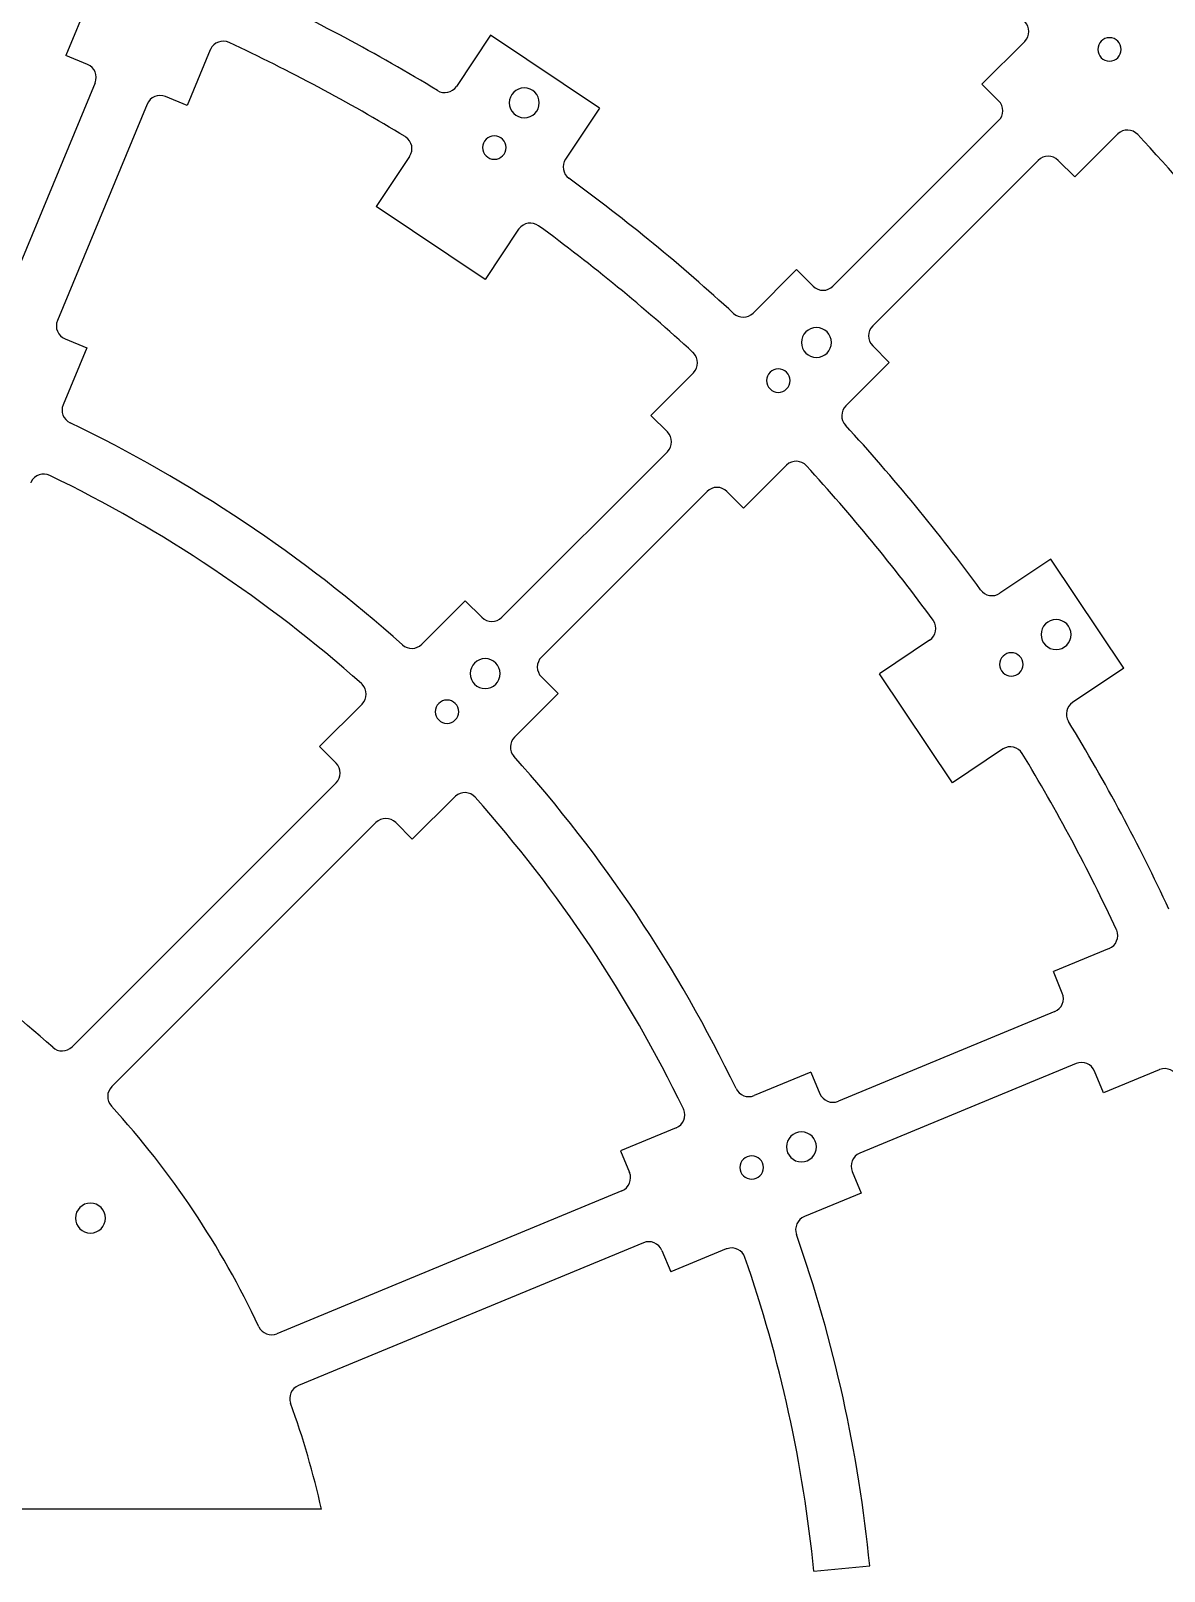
# Model space of a CAD drawing. Header units: millimetres. Extents: x -62 to 273, y 1 to 296.
# Drawn here: x 29 to 149.9, y 0.8 to 165.3 of the extents above; entities that cross this region are included whole.
import ezdxf

# ---------------------------------------------------------------- set-up
doc = ezdxf.new("R2010")
doc.units = ezdxf.units.MM
doc.header["$MEASUREMENT"] = 0

# ---------------------------------------------------------------- blocks, each defined once
blk = doc.blocks.new('block 26')
at = {"color": 7, "lineweight": 25, "true_color": 0xffffff}
blk.add_open_spline([(142.86, 163.27), (142.86, 163.96), (143.42, 164.52), (144.11, 164.52), (144.81, 164.52), (145.36, 163.96), (145.36, 163.27), (145.36, 162.58), (144.81, 162.02), (144.11, 162.02), (143.42, 162.02), (142.86, 162.58), (142.86, 163.27), (142.86, 163.27), (142.86, 163.27), (142.86, 163.27)], degree=3, knots=[0, 0, 0, 0, 1, 1, 1, 2, 2, 2, 3, 3, 3, 4, 4, 4, 5, 5, 5, 5], dxfattribs=at)
blk = doc.blocks.new('block 40')
at = {"color": 7, "lineweight": 25, "true_color": 0xffffff}
blk.add_open_spline([(132.38, 97.61), (132.38, 98.3), (132.94, 98.86), (133.63, 98.86), (134.32, 98.86), (134.88, 98.3), (134.88, 97.61), (134.88, 96.92), (134.32, 96.36), (133.63, 96.36), (132.94, 96.36), (132.38, 96.92), (132.38, 97.61), (132.38, 97.61), (132.38, 97.61), (132.38, 97.61)], degree=3, knots=[0, 0, 0, 0, 1, 1, 1, 2, 2, 2, 3, 3, 3, 4, 4, 4, 5, 5, 5, 5], dxfattribs=at)
blk = doc.blocks.new('block 41')
at = {"color": 7, "lineweight": 25, "true_color": 0xffffff}
blk.add_open_spline([(136.81, 100.8), (136.81, 101.69), (137.53, 102.4), (138.41, 102.4), (139.3, 102.4), (140.01, 101.69), (140.01, 100.8), (140.01, 99.92), (139.3, 99.2), (138.41, 99.2), (137.53, 99.2), (136.81, 99.92), (136.81, 100.8), (136.81, 100.8), (136.81, 100.8), (136.81, 100.8)], degree=3, knots=[0, 0, 0, 0, 1, 1, 1, 2, 2, 2, 3, 3, 3, 4, 4, 4, 5, 5, 5, 5], dxfattribs=at)
blk = doc.blocks.new('block 42')
at = {"color": 7, "lineweight": 25, "true_color": 0xffffff}
blk.add_open_spline([(107.51, 127.91), (107.51, 128.61), (108.07, 129.16), (108.76, 129.16), (109.45, 129.16), (110.01, 128.61), (110.01, 127.91), (110.01, 127.22), (109.45, 126.66), (108.76, 126.66), (108.07, 126.66), (107.51, 127.22), (107.51, 127.91), (107.51, 127.91), (107.51, 127.91), (107.51, 127.91)], degree=3, knots=[0, 0, 0, 0, 1, 1, 1, 2, 2, 2, 3, 3, 3, 4, 4, 4, 5, 5, 5, 5], dxfattribs=at)
blk = doc.blocks.new('block 43')
at = {"color": 7, "lineweight": 25, "true_color": 0xffffff}
blk.add_open_spline([(111.23, 131.98), (111.23, 132.86), (111.94, 133.58), (112.83, 133.58), (113.71, 133.58), (114.43, 132.86), (114.43, 131.98), (114.43, 131.1), (113.71, 130.38), (112.83, 130.38), (111.94, 130.38), (111.23, 131.1), (111.23, 131.98), (111.23, 131.98), (111.23, 131.98), (111.23, 131.98)], degree=3, knots=[0, 0, 0, 0, 1, 1, 1, 2, 2, 2, 3, 3, 3, 4, 4, 4, 5, 5, 5, 5], dxfattribs=at)
blk = doc.blocks.new('block 44')
at = {"color": 7, "lineweight": 25, "true_color": 0xffffff}
blk.add_open_spline([(77.2, 152.79), (77.2, 153.48), (77.76, 154.04), (78.45, 154.04), (79.14, 154.04), (79.7, 153.48), (79.7, 152.79), (79.7, 152.1), (79.14, 151.54), (78.45, 151.54), (77.76, 151.54), (77.2, 152.1), (77.2, 152.79), (77.2, 152.79), (77.2, 152.79), (77.2, 152.79)], degree=3, knots=[0, 0, 0, 0, 1, 1, 1, 2, 2, 2, 3, 3, 3, 4, 4, 4, 5, 5, 5, 5], dxfattribs=at)
blk = doc.blocks.new('block 45')
at = {"color": 7, "lineweight": 25, "true_color": 0xffffff}
blk.add_open_spline([(80.05, 157.57), (80.05, 158.45), (80.76, 159.17), (81.65, 159.17), (82.53, 159.17), (83.25, 158.45), (83.25, 157.57), (83.25, 156.68), (82.53, 155.97), (81.65, 155.97), (80.76, 155.97), (80.05, 156.68), (80.05, 157.57), (80.05, 157.57), (80.05, 157.57), (80.05, 157.57)], degree=3, knots=[0, 0, 0, 0, 1, 1, 1, 2, 2, 2, 3, 3, 3, 4, 4, 4, 5, 5, 5, 5], dxfattribs=at)
blk = doc.blocks.new('block 52')
at = {"color": 7, "lineweight": 25, "true_color": 0xffffff}
blk.add_open_spline([(75.87, 96.63), (75.87, 97.51), (76.59, 98.23), (77.47, 98.23), (78.35, 98.23), (79.07, 97.51), (79.07, 96.63), (79.07, 95.74), (78.35, 95.03), (77.47, 95.03), (76.59, 95.03), (75.87, 95.74), (75.87, 96.63), (75.87, 96.63), (75.87, 96.63), (75.87, 96.63)], degree=3, knots=[0, 0, 0, 0, 1, 1, 1, 2, 2, 2, 3, 3, 3, 4, 4, 4, 5, 5, 5, 5], dxfattribs=at)
blk = doc.blocks.new('block 53')
at = {"color": 7, "lineweight": 25, "true_color": 0xffffff}
blk.add_open_spline([(72.15, 92.56), (72.15, 93.25), (72.71, 93.81), (73.4, 93.81), (74.09, 93.81), (74.65, 93.25), (74.65, 92.56), (74.65, 91.87), (74.09, 91.31), (73.4, 91.31), (72.71, 91.31), (72.15, 91.87), (72.15, 92.56), (72.15, 92.56), (72.15, 92.56), (72.15, 92.56)], degree=3, knots=[0, 0, 0, 0, 1, 1, 1, 2, 2, 2, 3, 3, 3, 4, 4, 4, 5, 5, 5, 5], dxfattribs=at)
blk = doc.blocks.new('block 54')
at = {"color": 7, "lineweight": 25, "true_color": 0xffffff}
blk.add_open_spline([(109.63, 46.1), (109.63, 46.98), (110.35, 47.7), (111.23, 47.7), (112.12, 47.7), (112.83, 46.98), (112.83, 46.1), (112.83, 45.21), (112.12, 44.5), (111.23, 44.5), (110.35, 44.5), (109.63, 45.21), (109.63, 46.1), (109.63, 46.1), (109.63, 46.1), (109.63, 46.1)], degree=3, knots=[0, 0, 0, 0, 1, 1, 1, 2, 2, 2, 3, 3, 3, 4, 4, 4, 5, 5, 5, 5], dxfattribs=at)
blk = doc.blocks.new('block 55')
at = {"color": 7, "lineweight": 25, "true_color": 0xffffff}
blk.add_open_spline([(104.67, 43.9), (104.67, 44.59), (105.23, 45.15), (105.92, 45.15), (106.61, 45.15), (107.17, 44.59), (107.17, 43.9), (107.17, 43.21), (106.61, 42.65), (105.92, 42.65), (105.23, 42.65), (104.67, 43.21), (104.67, 43.9), (104.67, 43.9), (104.67, 43.9), (104.67, 43.9)], degree=3, knots=[0, 0, 0, 0, 1, 1, 1, 2, 2, 2, 3, 3, 3, 4, 4, 4, 5, 5, 5, 5], dxfattribs=at)
blk = doc.blocks.new('block 58')
at = {"color": 7, "lineweight": 25, "true_color": 0xffffff}
blk.add_open_spline([(33.74, 38.49), (33.74, 39.38), (34.45, 40.09), (35.34, 40.09), (36.22, 40.09), (36.94, 39.38), (36.94, 38.49), (36.94, 37.61), (36.22, 36.89), (35.34, 36.89), (34.45, 36.89), (33.74, 37.61), (33.74, 38.49), (33.74, 38.49), (33.74, 38.49), (33.74, 38.49)], degree=3, knots=[0, 0, 0, 0, 1, 1, 1, 2, 2, 2, 3, 3, 3, 4, 4, 4, 5, 5, 5, 5], dxfattribs=at)
blk = doc.blocks.new('block 92')
at = {"color": 7, "lineweight": 25, "true_color": 0xffffff}
blk.add_lwpolyline([(35.84, 159.71), (26.27, 136.62)], dxfattribs=at)
blk = doc.blocks.new('block 93')
at = {"color": 7, "lineweight": 25, "true_color": 0xffffff}
blk.add_lwpolyline([(35.03, 161.67), (32.72, 162.63)], dxfattribs=at)
blk = doc.blocks.new('block 94')
at = {"color": 7, "lineweight": 25, "true_color": 0xffffff}
blk.add_lwpolyline([(35.18, 168.58), (32.72, 162.63)], dxfattribs=at)
blk = doc.blocks.new('block 122')
at = {"color": 7, "lineweight": 25, "true_color": 0xffffff}
blk.add_lwpolyline([(78.05, 164.78), (74.41, 159.33)], dxfattribs=at)
blk = doc.blocks.new('block 123')
at = {"color": 7, "lineweight": 25, "true_color": 0xffffff}
blk.add_lwpolyline([(89.69, 157.01), (78.05, 164.78)], dxfattribs=at)
blk = doc.blocks.new('block 124')
at = {"color": 7, "lineweight": 25, "true_color": 0xffffff}
blk.add_lwpolyline([(89.69, 157.01), (86.05, 151.56)], dxfattribs=at)
blk = doc.blocks.new('block 125')
at = {"color": 7, "lineweight": 25, "true_color": 0xffffff}
blk.add_lwpolyline([(110.7, 139.76), (106.07, 135.12)], dxfattribs=at)
blk = doc.blocks.new('block 126')
at = {"color": 7, "lineweight": 25, "true_color": 0xffffff}
blk.add_lwpolyline([(112.47, 137.99), (110.7, 139.76)], dxfattribs=at)
blk = doc.blocks.new('block 127')
at = {"color": 7, "lineweight": 25, "true_color": 0xffffff}
blk.add_lwpolyline([(132.27, 155.67), (114.59, 137.99)], dxfattribs=at)
blk = doc.blocks.new('block 128')
at = {"color": 7, "lineweight": 25, "true_color": 0xffffff}
blk.add_lwpolyline([(132.27, 157.79), (130.5, 159.56)], dxfattribs=at)
blk = doc.blocks.new('block 129')
at = {"color": 7, "lineweight": 25, "true_color": 0xffffff}
blk.add_lwpolyline([(130.5, 159.56), (135.06, 164.12)], dxfattribs=at)
blk = doc.blocks.new('block 137')
at = {"color": 7, "lineweight": 25, "true_color": 0xffffff}
blk.add_lwpolyline([(34.94, 131.4), (32.42, 125.33)], dxfattribs=at)
blk = doc.blocks.new('block 138')
at = {"color": 7, "lineweight": 25, "true_color": 0xffffff}
blk.add_lwpolyline([(75.35, 104.4), (70.7, 99.76)], dxfattribs=at)
blk = doc.blocks.new('block 139')
at = {"color": 7, "lineweight": 25, "true_color": 0xffffff}
blk.add_lwpolyline([(75.35, 104.4), (77.12, 102.64)], dxfattribs=at)
blk = doc.blocks.new('block 140')
at = {"color": 7, "lineweight": 25, "true_color": 0xffffff}
blk.add_lwpolyline([(96.92, 120.31), (79.24, 102.64)], dxfattribs=at)
blk = doc.blocks.new('block 141')
at = {"color": 7, "lineweight": 25, "true_color": 0xffffff}
blk.add_lwpolyline([(96.92, 122.43), (95.15, 124.2)], dxfattribs=at)
blk = doc.blocks.new('block 142')
at = {"color": 7, "lineweight": 25, "true_color": 0xffffff}
blk.add_lwpolyline([(99.7, 128.75), (95.15, 124.2)], dxfattribs=at)
blk = doc.blocks.new('block 143')
at = {"color": 7, "lineweight": 25, "true_color": 0xffffff}
blk.add_lwpolyline([(81.04, 144.07), (77.47, 138.71)], dxfattribs=at)
blk = doc.blocks.new('block 144')
at = {"color": 7, "lineweight": 25, "true_color": 0xffffff}
blk.add_lwpolyline([(77.47, 138.71), (65.83, 146.49)], dxfattribs=at)
blk = doc.blocks.new('block 145')
at = {"color": 7, "lineweight": 25, "true_color": 0xffffff}
blk.add_lwpolyline([(69.4, 151.84), (65.83, 146.49)], dxfattribs=at)
blk = doc.blocks.new('block 146')
at = {"color": 7, "lineweight": 25, "true_color": 0xffffff}
blk.add_lwpolyline([(48.12, 163.22), (45.65, 157.27)], dxfattribs=at)
blk = doc.blocks.new('block 147')
at = {"color": 7, "lineweight": 25, "true_color": 0xffffff}
blk.add_lwpolyline([(45.65, 157.27), (43.34, 158.23)], dxfattribs=at)
blk = doc.blocks.new('block 148')
at = {"color": 7, "lineweight": 25, "true_color": 0xffffff}
blk.add_lwpolyline([(41.38, 157.42), (31.82, 134.32)], dxfattribs=at)
blk = doc.blocks.new('block 149')
at = {"color": 7, "lineweight": 25, "true_color": 0xffffff}
blk.add_lwpolyline([(32.63, 132.36), (34.94, 131.4)], dxfattribs=at)
blk = doc.blocks.new('block 150')
at = {"color": 7, "lineweight": 25, "true_color": 0xffffff}
blk.add_lwpolyline([(85.25, 94.5), (80.6, 89.86)], dxfattribs=at)
blk = doc.blocks.new('block 151')
at = {"color": 7, "lineweight": 25, "true_color": 0xffffff}
blk.add_lwpolyline([(112.25, 54.09), (106.18, 51.58)], dxfattribs=at)
blk = doc.blocks.new('block 152')
at = {"color": 7, "lineweight": 25, "true_color": 0xffffff}
blk.add_lwpolyline([(112.25, 54.09), (113.21, 51.78)], dxfattribs=at)
blk = doc.blocks.new('block 153')
at = {"color": 7, "lineweight": 25, "true_color": 0xffffff}
blk.add_lwpolyline([(138.26, 60.54), (115.17, 50.97)], dxfattribs=at)
blk = doc.blocks.new('block 154')
at = {"color": 7, "lineweight": 25, "true_color": 0xffffff}
blk.add_lwpolyline([(139.07, 62.5), (138.12, 64.81)], dxfattribs=at)
blk = doc.blocks.new('block 155')
at = {"color": 7, "lineweight": 25, "true_color": 0xffffff}
blk.add_lwpolyline([(144.07, 67.27), (138.12, 64.81)], dxfattribs=at)
blk = doc.blocks.new('block 156')
at = {"color": 7, "lineweight": 25, "true_color": 0xffffff}
blk.add_lwpolyline([(132.69, 88.56), (127.34, 84.98)], dxfattribs=at)
blk = doc.blocks.new('block 157')
at = {"color": 7, "lineweight": 25, "true_color": 0xffffff}
blk.add_lwpolyline([(127.34, 84.98), (119.56, 96.62)], dxfattribs=at)
blk = doc.blocks.new('block 158')
at = {"color": 7, "lineweight": 25, "true_color": 0xffffff}
blk.add_lwpolyline([(124.91, 100.2), (119.56, 96.62)], dxfattribs=at)
blk = doc.blocks.new('block 159')
at = {"color": 7, "lineweight": 25, "true_color": 0xffffff}
blk.add_lwpolyline([(109.6, 118.85), (105.05, 114.3)], dxfattribs=at)
blk = doc.blocks.new('block 160')
at = {"color": 7, "lineweight": 25, "true_color": 0xffffff}
blk.add_lwpolyline([(105.05, 114.3), (103.28, 116.07)], dxfattribs=at)
blk = doc.blocks.new('block 161')
at = {"color": 7, "lineweight": 25, "true_color": 0xffffff}
blk.add_lwpolyline([(101.16, 116.07), (83.48, 98.39)], dxfattribs=at)
blk = doc.blocks.new('block 162')
at = {"color": 7, "lineweight": 25, "true_color": 0xffffff}
blk.add_lwpolyline([(83.48, 96.27), (85.25, 94.5)], dxfattribs=at)
blk = doc.blocks.new('block 163')
at = {"color": 7, "lineweight": 25, "true_color": 0xffffff}
blk.add_lwpolyline([(120.6, 129.86), (115.97, 125.22)], dxfattribs=at)
blk = doc.blocks.new('block 164')
at = {"color": 7, "lineweight": 25, "true_color": 0xffffff}
blk.add_lwpolyline([(137.85, 108.84), (132.4, 105.2)], dxfattribs=at)
blk = doc.blocks.new('block 165')
at = {"color": 7, "lineweight": 25, "true_color": 0xffffff}
blk.add_lwpolyline([(145.63, 97.2), (137.85, 108.84)], dxfattribs=at)
blk = doc.blocks.new('block 166')
at = {"color": 7, "lineweight": 25, "true_color": 0xffffff}
blk.add_lwpolyline([(145.63, 97.2), (140.18, 93.56)], dxfattribs=at)
blk = doc.blocks.new('block 175')
at = {"color": 7, "lineweight": 25, "true_color": 0xffffff}
blk.add_lwpolyline([(140.4, 149.66), (144.96, 154.22)], dxfattribs=at)
blk = doc.blocks.new('block 176')
at = {"color": 7, "lineweight": 25, "true_color": 0xffffff}
blk.add_lwpolyline([(140.4, 149.66), (138.63, 151.43)], dxfattribs=at)
blk = doc.blocks.new('block 177')
at = {"color": 7, "lineweight": 25, "true_color": 0xffffff}
blk.add_lwpolyline([(136.51, 151.43), (118.84, 133.75)], dxfattribs=at)
blk = doc.blocks.new('block 178')
at = {"color": 7, "lineweight": 25, "true_color": 0xffffff}
blk.add_lwpolyline([(120.6, 129.86), (118.84, 131.63)], dxfattribs=at)
blk = doc.blocks.new('block 195')
at = {"color": 7, "lineweight": 25, "true_color": 0xffffff}
blk.add_lwpolyline([(65.8, 80.72), (37.62, 52.53)], dxfattribs=at)
blk = doc.blocks.new('block 196')
at = {"color": 7, "lineweight": 25, "true_color": 0xffffff}
blk.add_lwpolyline([(92.07, 41.41), (55.25, 26.15)], dxfattribs=at)
blk = doc.blocks.new('block 197')
at = {"color": 7, "lineweight": 25, "true_color": 0xffffff}
blk.add_lwpolyline([(91.92, 45.68), (92.88, 43.37)], dxfattribs=at)
blk = doc.blocks.new('block 198')
at = {"color": 7, "lineweight": 25, "true_color": 0xffffff}
blk.add_lwpolyline([(97.85, 48.13), (91.92, 45.68)], dxfattribs=at)
blk = doc.blocks.new('block 199')
at = {"color": 7, "lineweight": 25, "true_color": 0xffffff}
blk.add_lwpolyline([(74.23, 83.48), (69.69, 78.95)], dxfattribs=at)
blk = doc.blocks.new('block 201')
at = {"color": 7, "lineweight": 25, "true_color": 0xffffff}
blk.add_lwpolyline([(61.56, 84.96), (33.38, 56.78)], dxfattribs=at)
blk = doc.blocks.new('block 202')
at = {"color": 7, "lineweight": 25, "true_color": 0xffffff}
blk.add_lwpolyline([(59.79, 88.85), (61.56, 87.08)], dxfattribs=at)
blk = doc.blocks.new('block 203')
at = {"color": 7, "lineweight": 25, "true_color": 0xffffff}
blk.add_lwpolyline([(64.33, 93.38), (59.79, 88.85)], dxfattribs=at)
blk = doc.blocks.new('block 285')
at = {"color": 7, "lineweight": 25, "true_color": 0xffffff}
blk.add_lwpolyline([(149.42, 54.34), (143.48, 51.88)], dxfattribs=at)
blk = doc.blocks.new('block 286')
at = {"color": 7, "lineweight": 25, "true_color": 0xffffff}
blk.add_lwpolyline([(143.48, 51.88), (142.52, 54.18)], dxfattribs=at)
blk = doc.blocks.new('block 287')
at = {"color": 7, "lineweight": 25, "true_color": 0xffffff}
blk.add_lwpolyline([(140.56, 55), (117.46, 45.43)], dxfattribs=at)
blk = doc.blocks.new('block 288')
at = {"color": 7, "lineweight": 25, "true_color": 0xffffff}
blk.add_lwpolyline([(116.65, 43.47), (117.61, 41.16)], dxfattribs=at)
blk = doc.blocks.new('block 289')
at = {"color": 7, "lineweight": 25, "true_color": 0xffffff}
blk.add_lwpolyline([(117.61, 41.16), (111.54, 38.65)], dxfattribs=at)
blk = doc.blocks.new('block 290')
at = {"color": 7, "lineweight": 25, "true_color": 0xffffff}
blk.add_lwpolyline([(112.55, 0.8), (118.52, 1.38)], dxfattribs=at)
blk = doc.blocks.new('block 291')
at = {"color": 7, "lineweight": 25, "true_color": 0xffffff}
blk.add_lwpolyline([(103.21, 35.2), (97.28, 32.74)], dxfattribs=at)
blk = doc.blocks.new('block 292')
at = {"color": 7, "lineweight": 25, "true_color": 0xffffff}
blk.add_lwpolyline([(94.36, 35.86), (57.54, 20.61)], dxfattribs=at)
blk = doc.blocks.new('block 293')
at = {"color": 7, "lineweight": 25, "true_color": 0xffffff}
blk.add_lwpolyline([(60, 7.42), (23.57, 7.42)], dxfattribs=at)
blk = doc.blocks.new('block 294')
at = {"color": 7, "lineweight": 25, "true_color": 0xffffff}
blk.add_lwpolyline([(96.32, 35.05), (97.28, 32.74)], dxfattribs=at)
blk = doc.blocks.new('block 295')
at = {"color": 7, "lineweight": 25, "true_color": 0xffffff}
blk.add_lwpolyline([(67.92, 80.72), (69.69, 78.95)], dxfattribs=at)
blk = doc.blocks.new('block 330')
at = {"color": 7, "lineweight": 25, "true_color": 0xffffff}
blk.add_open_spline([(35.84, 159.71), (36.16, 160.48), (35.79, 161.36), (35.03, 161.67)], degree=3, dxfattribs=at)
blk = doc.blocks.new('block 360')
at = {"color": 7, "lineweight": 25, "true_color": 0xffffff}
blk.add_open_spline([(72.38, 158.89), (65.9, 162.83), (59.2, 166.41), (52.32, 169.61)], degree=3, dxfattribs=at)
blk = doc.blocks.new('block 361')
at = {"color": 7, "lineweight": 25, "true_color": 0xffffff}
blk.add_open_spline([(72.38, 158.89), (73.07, 158.47), (73.96, 158.66), (74.41, 159.33)], degree=3, dxfattribs=at)
blk = doc.blocks.new('block 362')
at = {"color": 7, "lineweight": 25, "true_color": 0xffffff}
blk.add_open_spline([(86.05, 151.56), (85.6, 150.89), (85.76, 149.98), (86.41, 149.51)], degree=3, dxfattribs=at)
blk = doc.blocks.new('block 363')
at = {"color": 7, "lineweight": 25, "true_color": 0xffffff}
blk.add_open_spline([(103.99, 135.08), (98.41, 140.22), (92.54, 145.03), (86.41, 149.51)], degree=3, dxfattribs=at)
blk = doc.blocks.new('block 364')
at = {"color": 7, "lineweight": 25, "true_color": 0xffffff}
blk.add_open_spline([(103.99, 135.08), (104.59, 134.54), (105.5, 134.56), (106.07, 135.12)], degree=3, dxfattribs=at)
blk = doc.blocks.new('block 365')
at = {"color": 7, "lineweight": 25, "true_color": 0xffffff}
blk.add_open_spline([(112.47, 137.99), (113.06, 137.41), (114.01, 137.41), (114.59, 137.99)], degree=3, dxfattribs=at)
blk = doc.blocks.new('block 366')
at = {"color": 7, "lineweight": 25, "true_color": 0xffffff}
blk.add_open_spline([(132.27, 155.67), (132.86, 156.25), (132.86, 157.2), (132.27, 157.79)], degree=3, dxfattribs=at)
blk = doc.blocks.new('block 367')
at = {"color": 7, "lineweight": 25, "true_color": 0xffffff}
blk.add_open_spline([(135.06, 164.12), (135.65, 164.7), (135.65, 165.65), (135.06, 166.24), (135.05, 166.25), (135.04, 166.26), (135.03, 166.28)], degree=3, knots=[0, 0, 0, 0, 1, 1, 1, 2, 2, 2, 2], dxfattribs=at)
blk = doc.blocks.new('block 375')
at = {"color": 7, "lineweight": 25, "true_color": 0xffffff}
blk.add_open_spline([(32.42, 125.33), (32.12, 124.6), (32.44, 123.75), (33.16, 123.41)], degree=3, dxfattribs=at)
blk = doc.blocks.new('block 376')
at = {"color": 7, "lineweight": 25, "true_color": 0xffffff}
blk.add_open_spline([(68.64, 99.7), (57.99, 109.23), (46.04, 117.21), (33.16, 123.41)], degree=3, dxfattribs=at)
blk = doc.blocks.new('block 377')
at = {"color": 7, "lineweight": 25, "true_color": 0xffffff}
blk.add_open_spline([(68.64, 99.7), (69.23, 99.17), (70.14, 99.19), (70.7, 99.76)], degree=3, dxfattribs=at)
blk = doc.blocks.new('block 378')
at = {"color": 7, "lineweight": 25, "true_color": 0xffffff}
blk.add_open_spline([(77.12, 102.64), (77.7, 102.05), (78.65, 102.05), (79.24, 102.64)], degree=3, dxfattribs=at)
blk = doc.blocks.new('block 379')
at = {"color": 7, "lineweight": 25, "true_color": 0xffffff}
blk.add_open_spline([(96.92, 120.31), (97.5, 120.9), (97.5, 121.85), (96.92, 122.43)], degree=3, dxfattribs=at)
blk = doc.blocks.new('block 380')
at = {"color": 7, "lineweight": 25, "true_color": 0xffffff}
blk.add_open_spline([(99.7, 128.75), (100.29, 129.34), (100.29, 130.29), (99.7, 130.88), (99.68, 130.89), (99.67, 130.91), (99.65, 130.92)], degree=3, knots=[0, 0, 0, 0, 1, 1, 1, 2, 2, 2, 2], dxfattribs=at)
blk = doc.blocks.new('block 381')
at = {"color": 7, "lineweight": 25, "true_color": 0xffffff}
blk.add_open_spline([(99.65, 130.92), (94.41, 135.72), (88.91, 140.24), (83.18, 144.44)], degree=3, dxfattribs=at)
blk = doc.blocks.new('block 382')
at = {"color": 7, "lineweight": 25, "true_color": 0xffffff}
blk.add_open_spline([(83.18, 144.44), (82.51, 144.93), (81.57, 144.79), (81.08, 144.12), (81.07, 144.1), (81.06, 144.08), (81.04, 144.07)], degree=3, knots=[0, 0, 0, 0, 1, 1, 1, 2, 2, 2, 2], dxfattribs=at)
blk = doc.blocks.new('block 383')
at = {"color": 7, "lineweight": 25, "true_color": 0xffffff}
blk.add_open_spline([(69.4, 151.84), (69.86, 152.53), (69.68, 153.46), (68.99, 153.92), (68.97, 153.94), (68.95, 153.95), (68.93, 153.96)], degree=3, knots=[0, 0, 0, 0, 1, 1, 1, 2, 2, 2, 2], dxfattribs=at)
blk = doc.blocks.new('block 384')
at = {"color": 7, "lineweight": 25, "true_color": 0xffffff}
blk.add_open_spline([(68.93, 153.96), (62.86, 157.65), (56.58, 161), (50.14, 164.01)], degree=3, dxfattribs=at)
blk = doc.blocks.new('block 385')
at = {"color": 7, "lineweight": 25, "true_color": 0xffffff}
blk.add_open_spline([(50.14, 164.01), (49.39, 164.36), (48.49, 164.03), (48.14, 163.28), (48.13, 163.26), (48.13, 163.24), (48.12, 163.22)], degree=3, knots=[0, 0, 0, 0, 1, 1, 1, 2, 2, 2, 2], dxfattribs=at)
blk = doc.blocks.new('block 386')
at = {"color": 7, "lineweight": 25, "true_color": 0xffffff}
blk.add_open_spline([(43.34, 158.23), (42.58, 158.55), (41.7, 158.18), (41.38, 157.42)], degree=3, dxfattribs=at)
blk = doc.blocks.new('block 387')
at = {"color": 7, "lineweight": 25, "true_color": 0xffffff}
blk.add_open_spline([(31.82, 134.32), (31.5, 133.56), (31.86, 132.68), (32.63, 132.36)], degree=3, dxfattribs=at)
blk = doc.blocks.new('block 388')
at = {"color": 7, "lineweight": 25, "true_color": 0xffffff}
blk.add_open_spline([(80.6, 89.86), (80.04, 89.29), (80.01, 88.39), (80.54, 87.8)], degree=3, dxfattribs=at)
blk = doc.blocks.new('block 389')
at = {"color": 7, "lineweight": 25, "true_color": 0xffffff}
blk.add_open_spline([(104.25, 52.32), (98.06, 65.2), (90.08, 77.14), (80.54, 87.8)], degree=3, dxfattribs=at)
blk = doc.blocks.new('block 390')
at = {"color": 7, "lineweight": 25, "true_color": 0xffffff}
blk.add_open_spline([(104.25, 52.32), (104.6, 51.6), (105.44, 51.27), (106.18, 51.58)], degree=3, dxfattribs=at)
blk = doc.blocks.new('block 391')
at = {"color": 7, "lineweight": 25, "true_color": 0xffffff}
blk.add_open_spline([(113.21, 51.78), (113.52, 51.02), (114.4, 50.66), (115.17, 50.97)], degree=3, dxfattribs=at)
blk = doc.blocks.new('block 392')
at = {"color": 7, "lineweight": 25, "true_color": 0xffffff}
blk.add_open_spline([(138.26, 60.54), (139.03, 60.86), (139.39, 61.73), (139.07, 62.5)], degree=3, dxfattribs=at)
blk = doc.blocks.new('block 393')
at = {"color": 7, "lineweight": 25, "true_color": 0xffffff}
blk.add_open_spline([(144.07, 67.27), (144.83, 67.59), (145.19, 68.47), (144.88, 69.23), (144.87, 69.25), (144.86, 69.27), (144.85, 69.29)], degree=3, knots=[0, 0, 0, 0, 1, 1, 1, 2, 2, 2, 2], dxfattribs=at)
blk = doc.blocks.new('block 394')
at = {"color": 7, "lineweight": 25, "true_color": 0xffffff}
blk.add_open_spline([(144.85, 69.29), (141.85, 75.74), (138.49, 82.01), (134.8, 88.09)], degree=3, dxfattribs=at)
blk = doc.blocks.new('block 395')
at = {"color": 7, "lineweight": 25, "true_color": 0xffffff}
blk.add_open_spline([(134.8, 88.09), (134.37, 88.8), (133.45, 89.02), (132.74, 88.59), (132.72, 88.58), (132.71, 88.57), (132.69, 88.56)], degree=3, knots=[0, 0, 0, 0, 1, 1, 1, 2, 2, 2, 2], dxfattribs=at)
blk = doc.blocks.new('block 396')
at = {"color": 7, "lineweight": 25, "true_color": 0xffffff}
blk.add_open_spline([(124.91, 100.2), (125.6, 100.66), (125.78, 101.59), (125.32, 102.28), (125.31, 102.3), (125.3, 102.32), (125.29, 102.33)], degree=3, knots=[0, 0, 0, 0, 1, 1, 1, 2, 2, 2, 2], dxfattribs=at)
blk = doc.blocks.new('block 397')
at = {"color": 7, "lineweight": 25, "true_color": 0xffffff}
blk.add_open_spline([(125.29, 102.33), (121.08, 108.07), (116.57, 113.57), (111.77, 118.81)], degree=3, dxfattribs=at)
blk = doc.blocks.new('block 398')
at = {"color": 7, "lineweight": 25, "true_color": 0xffffff}
blk.add_open_spline([(111.77, 118.81), (111.21, 119.42), (110.26, 119.46), (109.65, 118.9), (109.63, 118.89), (109.61, 118.87), (109.6, 118.85)], degree=3, knots=[0, 0, 0, 0, 1, 1, 1, 2, 2, 2, 2], dxfattribs=at)
blk = doc.blocks.new('block 399')
at = {"color": 7, "lineweight": 25, "true_color": 0xffffff}
blk.add_open_spline([(103.28, 116.07), (102.69, 116.66), (101.74, 116.66), (101.16, 116.07)], degree=3, dxfattribs=at)
blk = doc.blocks.new('block 400')
at = {"color": 7, "lineweight": 25, "true_color": 0xffffff}
blk.add_open_spline([(83.48, 98.39), (82.89, 97.81), (82.89, 96.86), (83.48, 96.27)], degree=3, dxfattribs=at)
blk = doc.blocks.new('block 401')
at = {"color": 7, "lineweight": 25, "true_color": 0xffffff}
blk.add_open_spline([(115.97, 125.22), (115.4, 124.66), (115.38, 123.74), (115.93, 123.15)], degree=3, dxfattribs=at)
blk = doc.blocks.new('block 402')
at = {"color": 7, "lineweight": 25, "true_color": 0xffffff}
blk.add_open_spline([(130.36, 105.57), (125.88, 111.69), (121.06, 117.56), (115.93, 123.15)], degree=3, dxfattribs=at)
blk = doc.blocks.new('block 403')
at = {"color": 7, "lineweight": 25, "true_color": 0xffffff}
blk.add_open_spline([(130.36, 105.57), (130.83, 104.92), (131.73, 104.76), (132.4, 105.2)], degree=3, dxfattribs=at)
blk = doc.blocks.new('block 404')
at = {"color": 7, "lineweight": 25, "true_color": 0xffffff}
blk.add_open_spline([(140.18, 93.56), (139.51, 93.12), (139.31, 92.22), (139.73, 91.53)], degree=3, dxfattribs=at)
blk = doc.blocks.new('block 405')
at = {"color": 7, "lineweight": 25, "true_color": 0xffffff}
blk.add_open_spline([(150.45, 71.47), (147.26, 78.36), (143.68, 85.05), (139.73, 91.53)], degree=3, dxfattribs=at)
blk = doc.blocks.new('block 413')
at = {"color": 7, "lineweight": 25, "true_color": 0xffffff}
blk.add_open_spline([(166.88, 130.11), (160.81, 138.54), (154.21, 146.58), (147.12, 154.18)], degree=3, dxfattribs=at)
blk = doc.blocks.new('block 414')
at = {"color": 7, "lineweight": 25, "true_color": 0xffffff}
blk.add_open_spline([(147.12, 154.18), (146.56, 154.79), (145.61, 154.82), (145, 154.26), (144.99, 154.24), (144.98, 154.23), (144.96, 154.22)], degree=3, knots=[0, 0, 0, 0, 1, 1, 1, 2, 2, 2, 2], dxfattribs=at)
blk = doc.blocks.new('block 415')
at = {"color": 7, "lineweight": 25, "true_color": 0xffffff}
blk.add_open_spline([(138.63, 151.43), (138.05, 152.01), (137.1, 152.01), (136.51, 151.43)], degree=3, dxfattribs=at)
blk = doc.blocks.new('block 416')
at = {"color": 7, "lineweight": 25, "true_color": 0xffffff}
blk.add_open_spline([(118.84, 133.75), (118.25, 133.16), (118.25, 132.21), (118.84, 131.63)], degree=3, dxfattribs=at)
blk = doc.blocks.new('block 433')
at = {"color": 7, "lineweight": 25, "true_color": 0xffffff}
blk.add_open_spline([(37.62, 52.53), (37.05, 51.97), (37.03, 51.06), (37.57, 50.46)], degree=3, dxfattribs=at)
blk = doc.blocks.new('block 434')
at = {"color": 7, "lineweight": 25, "true_color": 0xffffff}
blk.add_open_spline([(53.32, 26.9), (49.28, 35.5), (43.97, 43.44), (37.57, 50.46)], degree=3, dxfattribs=at)
blk = doc.blocks.new('block 435')
at = {"color": 7, "lineweight": 25, "true_color": 0xffffff}
blk.add_open_spline([(53.32, 26.9), (53.66, 26.18), (54.51, 25.85), (55.25, 26.15)], degree=3, dxfattribs=at)
blk = doc.blocks.new('block 436')
at = {"color": 7, "lineweight": 25, "true_color": 0xffffff}
blk.add_open_spline([(92.07, 41.41), (92.83, 41.72), (93.2, 42.6), (92.88, 43.37)], degree=3, dxfattribs=at)
blk = doc.blocks.new('block 437')
at = {"color": 7, "lineweight": 25, "true_color": 0xffffff}
blk.add_open_spline([(97.85, 48.13), (98.62, 48.45), (98.98, 49.32), (98.66, 50.09), (98.65, 50.12), (98.64, 50.14), (98.63, 50.17)], degree=3, knots=[0, 0, 0, 0, 1, 1, 1, 2, 2, 2, 2], dxfattribs=at)
blk = doc.blocks.new('block 438')
at = {"color": 7, "lineweight": 25, "true_color": 0xffffff}
blk.add_open_spline([(98.63, 50.17), (92.78, 62.22), (85.31, 73.41), (76.41, 83.42)], degree=3, dxfattribs=at)
blk = doc.blocks.new('block 439')
at = {"color": 7, "lineweight": 25, "true_color": 0xffffff}
blk.add_open_spline([(76.41, 83.42), (75.86, 84.04), (74.91, 84.09), (74.29, 83.54), (74.27, 83.52), (74.25, 83.5), (74.23, 83.48)], degree=3, knots=[0, 0, 0, 0, 1, 1, 1, 2, 2, 2, 2], dxfattribs=at)
blk = doc.blocks.new('block 440')
at = {"color": 7, "lineweight": 25, "true_color": 0xffffff}
blk.add_open_spline([(67.92, 80.72), (67.34, 81.3), (66.39, 81.3), (65.8, 80.72)], degree=3, dxfattribs=at)
blk = doc.blocks.new('block 442')
at = {"color": 7, "lineweight": 25, "true_color": 0xffffff}
blk.add_open_spline([(31.31, 56.73), (24.29, 63.12), (16.34, 68.43), (7.75, 72.47)], degree=3, dxfattribs=at)
blk = doc.blocks.new('block 443')
at = {"color": 7, "lineweight": 25, "true_color": 0xffffff}
blk.add_open_spline([(31.31, 56.73), (31.9, 56.19), (32.81, 56.21), (33.38, 56.78)], degree=3, dxfattribs=at)
blk = doc.blocks.new('block 444')
at = {"color": 7, "lineweight": 25, "true_color": 0xffffff}
blk.add_open_spline([(61.56, 84.96), (62.15, 85.54), (62.15, 86.49), (61.56, 87.08)], degree=3, dxfattribs=at)
blk = doc.blocks.new('block 445')
at = {"color": 7, "lineweight": 25, "true_color": 0xffffff}
blk.add_open_spline([(64.33, 93.38), (64.91, 93.97), (64.91, 94.92), (64.33, 95.5), (64.31, 95.52), (64.29, 95.54), (64.26, 95.56)], degree=3, knots=[0, 0, 0, 0, 1, 1, 1, 2, 2, 2, 2], dxfattribs=at)
blk = doc.blocks.new('block 446')
at = {"color": 7, "lineweight": 25, "true_color": 0xffffff}
blk.add_open_spline([(64.26, 95.56), (54.25, 104.46), (43.06, 111.94), (31.02, 117.78)], degree=3, dxfattribs=at)
blk = doc.blocks.new('block 447')
at = {"color": 7, "lineweight": 25, "true_color": 0xffffff}
blk.add_open_spline([(31.02, 117.78), (30.27, 118.14), (29.37, 117.83), (29.01, 117.09), (29, 117.06), (28.99, 117.03), (28.97, 117)], degree=3, knots=[0, 0, 0, 0, 1, 1, 1, 2, 2, 2, 2], dxfattribs=at)
blk = doc.blocks.new('block 532')
at = {"color": 7, "lineweight": 25, "true_color": 0xffffff}
blk.add_open_spline([(151.41, 53.47), (151.12, 54.24), (150.26, 54.65), (149.48, 54.36), (149.46, 54.35), (149.44, 54.35), (149.42, 54.34)], degree=3, knots=[0, 0, 0, 0, 1, 1, 1, 2, 2, 2, 2], dxfattribs=at)
blk = doc.blocks.new('block 533')
at = {"color": 7, "lineweight": 25, "true_color": 0xffffff}
blk.add_open_spline([(142.52, 54.18), (142.2, 54.95), (141.32, 55.31), (140.56, 55)], degree=3, dxfattribs=at)
blk = doc.blocks.new('block 534')
at = {"color": 7, "lineweight": 25, "true_color": 0xffffff}
blk.add_open_spline([(117.46, 45.43), (116.7, 45.11), (116.33, 44.23), (116.65, 43.47)], degree=3, dxfattribs=at)
blk = doc.blocks.new('block 535')
at = {"color": 7, "lineweight": 25, "true_color": 0xffffff}
blk.add_open_spline([(111.54, 38.65), (110.8, 38.34), (110.43, 37.51), (110.69, 36.76)], degree=3, dxfattribs=at)
blk = doc.blocks.new('block 536')
at = {"color": 7, "lineweight": 25, "true_color": 0xffffff}
blk.add_open_spline([(118.52, 1.38), (117.33, 13.45), (114.71, 25.32), (110.69, 36.76)], degree=3, dxfattribs=at)
blk = doc.blocks.new('block 537')
at = {"color": 7, "lineweight": 25, "true_color": 0xffffff}
blk.add_open_spline([(112.55, 0.8), (111.43, 12.21), (108.96, 23.46), (105.2, 34.3)], degree=3, dxfattribs=at)
blk = doc.blocks.new('block 538')
at = {"color": 7, "lineweight": 25, "true_color": 0xffffff}
blk.add_open_spline([(105.2, 34.3), (104.93, 35.08), (104.07, 35.5), (103.29, 35.23), (103.26, 35.22), (103.23, 35.21), (103.21, 35.2)], degree=3, knots=[0, 0, 0, 0, 1, 1, 1, 2, 2, 2, 2], dxfattribs=at)
blk = doc.blocks.new('block 539')
at = {"color": 7, "lineweight": 25, "true_color": 0xffffff}
blk.add_open_spline([(96.32, 35.05), (96.01, 35.82), (95.13, 36.18), (94.36, 35.86)], degree=3, dxfattribs=at)
blk = doc.blocks.new('block 540')
at = {"color": 7, "lineweight": 25, "true_color": 0xffffff}
blk.add_open_spline([(57.54, 20.61), (56.8, 20.3), (56.43, 19.47), (56.71, 18.72)], degree=3, dxfattribs=at)
blk = doc.blocks.new('block 541')
at = {"color": 7, "lineweight": 25, "true_color": 0xffffff}
blk.add_open_spline([(60, 7.42), (59.14, 11.25), (58.04, 15.02), (56.71, 18.72)], degree=3, dxfattribs=at)

msp = doc.modelspace()

# ---------------------------------------------------------------- block references
for name in ['block 360', 'block 94', 'block 367', 'block 122', 'block 123', 'block 26', 'block 146', 'block 385', 'block 384', 'block 129', 'block 93', 'block 330', 'block 92', 'block 128', 'block 386', 'block 147', 'block 361', 'block 45', 'block 148', 'block 124', 'block 366', 'block 127', 'block 414', 'block 383', 'block 44', 'block 175', 'block 413', 'block 145', 'block 362', 'block 177', 'block 415', 'block 176', 'block 363', 'block 144', 'block 382', 'block 143', 'block 381', 'block 125', 'block 126', 'block 365', 'block 364', 'block 387', 'block 43', 'block 416', 'block 149', 'block 178', 'block 137', 'block 380', 'block 142', 'block 42', 'block 163', 'block 375', 'block 401', 'block 376', 'block 141', 'block 379', 'block 402', 'block 140', 'block 159', 'block 398', 'block 397', 'block 447', 'block 446', 'block 161', 'block 399', 'block 160', 'block 164', 'block 165', 'block 403', 'block 138', 'block 139', 'block 378', 'block 396', 'block 41', 'block 377', 'block 158', 'block 40', 'block 52', 'block 400', 'block 166', 'block 445', 'block 162', 'block 157', 'block 53', 'block 150', 'block 203', 'block 404', 'block 405', 'block 202', 'block 388', 'block 395', 'block 389', 'block 156', 'block 394', 'block 444', 'block 201', 'block 439', 'block 199', 'block 438', 'block 195', 'block 440', 'block 295', 'block 442', 'block 393', 'block 155', 'block 154', 'block 392', 'block 153', 'block 443', 'block 287', 'block 533', 'block 285', 'block 532', 'block 151', 'block 152', 'block 286', 'block 433', 'block 390', 'block 391', 'block 434', 'block 437', 'block 198', 'block 54', 'block 197', 'block 55', 'block 534', 'block 436', 'block 288', 'block 196', 'block 289', 'block 58', 'block 535', 'block 536', 'block 292', 'block 539', 'block 294', 'block 291', 'block 538', 'block 537', 'block 435', 'block 540', 'block 541', 'block 293', 'block 290']:
    msp.add_blockref(name, (0, 0))

doc.saveas('drawing.dxf')
